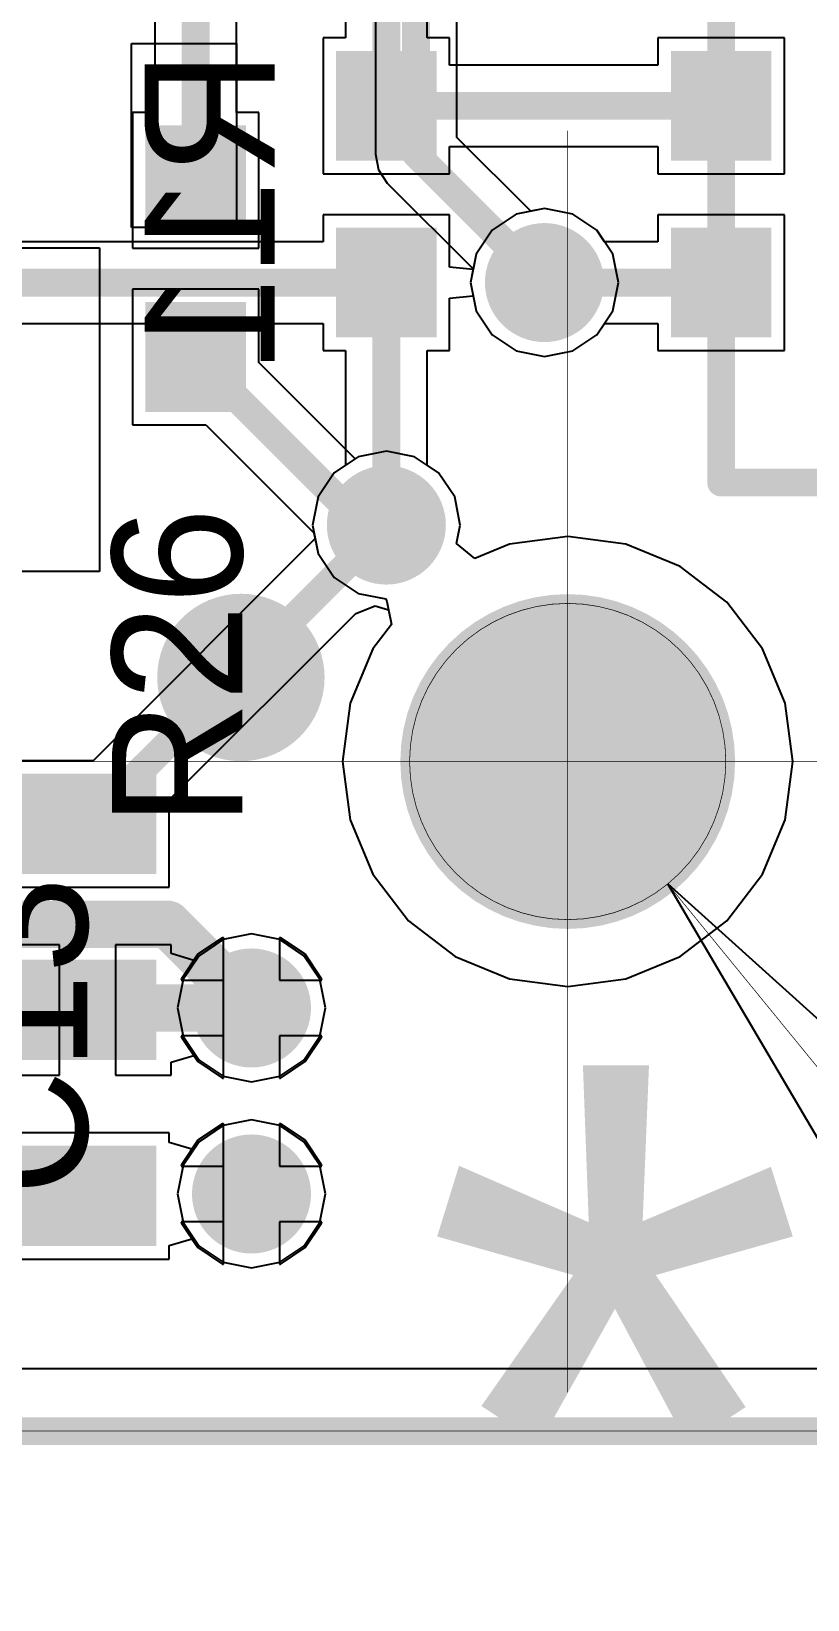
# Model space of a CAD drawing. Header units: millimetres. Extents: x 111 to 521, y 105 to 375.
# Drawn here: x 209.48 to 213.65, y 150.03 to 158.46 of the extents above; entities that cross this region are included whole.
import ezdxf

# ---------------------------------------------------------------- set-up
doc = ezdxf.new("R2010")
doc.units = ezdxf.units.MM
for name, color, linetype in [('BottomLayer', 5, 'Continuous'), ('BottomOverlay', 54, 'Continuous'), ('BottomPaste', 16, 'Continuous'), ('BottomSolder', 6, 'Continuous'), ('DrillDrawing', 1, 'Continuous'), ('KeepOutLayer', 6, 'Continuous'), ('Mechanical17', 56, 'Continuous'), ('MidLayer2', 76, 'Continuous'), ('MidLayer3', 90, 'Continuous'), ('MultiLayer', 9, 'Continuous'), ('PadHoleLayer', 156, 'Continuous'), ('TopLayer', 1, 'Continuous'), ('TopOverlay', 2, 'Continuous'), ('TopPaste', 8, 'Continuous'), ('TopSolder', 216, 'Continuous'), ('ViaHoleLayer', 16, 'Continuous')]:
    doc.layers.add(name, color=color, linetype=linetype)

msp = doc.modelspace()

# ---------------------------------------------------------------- linework, layer by layer
at = {"layer": 'BottomLayer'}
for p, q in [((211.1687, 159.5289), (211.1687, 158.4239)), ((211.6071, 158.4239), (211.6071, 159.5289)), ((211.1687, 158.4239), (211.0479, 158.4239)), ((211.0479, 158.4239), (211.0479, 157.6939)), ((211.7279, 158.4239), (211.6071, 158.4239)), ((211.7279, 158.2781), (211.7279, 158.4239)), ((213.5279, 158.4239), (212.8479, 158.4239)), ((212.8479, 158.4239), (212.8479, 158.2781)), ((213.5279, 157.6939), (213.5279, 158.4239)), ((212.8479, 158.2781), (211.7279, 158.2781)), ((211.7279, 157.6939), (211.7279, 157.8397)), ((211.7279, 157.8397), (212.8479, 157.8397)), ((212.8479, 157.8397), (212.8479, 157.6939)), ((211.0479, 157.6939), (211.7279, 157.6939)), ((212.8479, 157.6939), (213.5279, 157.6939)), ((212.2379, 157.5066), (212.0857, 157.4763)), ((212.39, 157.4763), (212.2379, 157.5066)), ((211.7279, 157.4739), (211.0479, 157.4739)), ((211.0479, 157.4739), (211.0479, 157.3281)), ((211.7279, 157.1919), (211.7279, 157.4739)), ((212.0857, 157.4763), (211.9567, 157.3901)), ((212.5191, 157.3901), (212.39, 157.4763)), ((213.5279, 157.4739), (212.8479, 157.4739)), ((212.8479, 157.4739), (212.8479, 157.3281)), ((213.5279, 156.7439), (213.5279, 157.4739)), ((211.9567, 157.3901), (211.8705, 157.2611)), ((212.5605, 157.3281), (212.5191, 157.3901)), ((211.0479, 157.3281), (205.7287, 157.3281)), ((211.8705, 157.2611), (211.8543, 157.1794)), ((212.8479, 157.3281), (212.5605, 157.3281)), ((211.8543, 157.1794), (211.7279, 157.1919)), ((211.7279, 157.0259), (211.8543, 157.0384)), ((211.7279, 156.7439), (211.7279, 157.0259)), ((211.8543, 157.0384), (211.8705, 156.9567)), ((211.8705, 156.9567), (211.9567, 156.8277)), ((206.8056, 156.8897), (211.0479, 156.8897)), ((211.0479, 156.8897), (211.0479, 156.7439)), ((211.9567, 156.8277), (212.0857, 156.7415)), ((212.39, 156.7415), (212.5191, 156.8277)), ((212.5191, 156.8277), (212.5605, 156.8897)), ((212.5605, 156.8897), (212.8479, 156.8897)), ((212.8479, 156.8897), (212.8479, 156.7439)), ((211.0479, 156.7439), (211.1687, 156.7439)), ((211.1687, 156.7439), (211.1687, 156.1278)), ((211.6071, 156.1278), (211.6071, 156.7439)), ((211.6071, 156.7439), (211.7279, 156.7439)), ((212.8479, 156.7439), (213.5279, 156.7439)), ((212.0857, 156.7415), (212.2379, 156.7113)), ((212.2379, 156.7113), (212.39, 156.7415)), ((211.1067, 156.0864), (211.0205, 155.9574)), ((211.1687, 156.1278), (211.1067, 156.0864)), ((211.6691, 156.0864), (211.6071, 156.1278)), ((211.7552, 155.9574), (211.6691, 156.0864)), ((211.0205, 155.9574), (210.9902, 155.8052)), ((211.7855, 155.8052), (211.7552, 155.9574)), ((211.0048, 155.7322), (209.8109, 154.5383)), ((210.9902, 155.8052), (211.0048, 155.7322)), ((211.7659, 155.7067), (211.7855, 155.8052)), ((212.3629, 155.7443), (212.0496, 155.703)), ((212.6761, 155.703), (212.3629, 155.7443)), ((211.8641, 155.6262), (211.7659, 155.7067)), ((212.0496, 155.703), (211.8641, 155.6262)), ((212.9681, 155.5821), (212.6761, 155.703)), ((213.2187, 155.3898), (212.9681, 155.5821)), ((210.2209, 154.3282), (211.2232, 155.3306)), ((211.2232, 155.3306), (211.3284, 155.3702)), ((211.3284, 155.3702), (211.3996, 155.3486)), ((211.3996, 155.3486), (211.4152, 155.2701)), ((213.4111, 155.1391), (213.2187, 155.3898)), ((211.4152, 155.2701), (211.3147, 155.1391)), ((211.3147, 155.1391), (211.1938, 154.8472)), ((213.532, 154.8472), (213.4111, 155.1391)), ((211.1938, 154.8472), (211.1525, 154.5339)), ((213.5732, 154.5339), (213.532, 154.8472)), ((209.8109, 154.5383), (209.3409, 154.5383)), ((211.1525, 154.5339), (211.1938, 154.2206)), ((213.532, 154.2206), (213.5732, 154.5339)), ((210.2209, 153.8583), (210.2209, 154.3282)), ((211.1938, 154.2206), (211.3147, 153.9287)), ((213.4111, 153.9287), (213.532, 154.2206)), ((211.3147, 153.9287), (211.507, 153.6781)), ((213.2187, 153.6781), (213.4111, 153.9287)), ((209.3957, 153.8583), (210.2209, 153.8583)), ((211.507, 153.6781), (211.7577, 153.4857)), ((212.9681, 153.4857), (213.2187, 153.6781)), ((209.6309, 153.5483), (209.3957, 153.5483)), ((209.6309, 153.1983), (209.6309, 153.5483)), ((210.2309, 153.5483), (209.9309, 153.5483)), ((209.9309, 153.5483), (209.9309, 153.1983)), ((210.2309, 153.5011), (210.2309, 153.5483)), ((210.5068, 153.5857), (210.3745, 153.4973)), ((210.5129, 153.5869), (210.5068, 153.5857)), ((210.5129, 153.2089), (210.5129, 153.5869)), ((210.819, 153.5857), (210.8129, 153.5869)), ((210.8129, 153.5869), (210.8129, 153.3589)), ((210.9513, 153.4973), (210.819, 153.5857)), ((210.3524, 153.4642), (210.2309, 153.5011)), ((210.3745, 153.4973), (210.3524, 153.4642)), ((211.0397, 153.365), (210.9513, 153.4973)), ((211.7577, 153.4857), (212.0496, 153.3648)), ((212.6761, 153.3648), (212.9681, 153.4857)), ((210.8129, 153.3589), (211.0409, 153.3589)), ((211.0409, 153.3589), (211.0397, 153.365)), ((212.0496, 153.3648), (212.3629, 153.3236)), ((212.3629, 153.3236), (212.6761, 153.3648)), ((210.5129, 152.8309), (210.5129, 153.2089)), ((209.6309, 152.8483), (209.6309, 153.1983)), ((209.9309, 153.1983), (209.9309, 152.8483)), ((211.0409, 153.0589), (210.8129, 153.0589)), ((210.8129, 153.0589), (210.8129, 152.8309)), ((210.9513, 152.9205), (211.0397, 153.0528)), ((211.0397, 153.0528), (211.0409, 153.0589)), ((210.2309, 152.9167), (210.3524, 152.9536)), ((210.3524, 152.9536), (210.3745, 152.9205)), ((210.2309, 152.8483), (210.2309, 152.9167)), ((210.3745, 152.9205), (210.5068, 152.8321)), ((210.819, 152.8321), (210.9513, 152.9205)), ((209.3957, 152.8483), (209.6309, 152.8483)), ((209.9309, 152.8483), (210.2309, 152.8483)), ((210.5068, 152.8321), (210.5129, 152.8309)), ((210.8129, 152.8309), (210.819, 152.8321)), ((210.2209, 152.5383), (209.3957, 152.5383)), ((210.2209, 152.4861), (210.2209, 152.5383)), ((210.5068, 152.5857), (210.3745, 152.4973)), ((210.5129, 152.5869), (210.5068, 152.5857)), ((210.5129, 152.2089), (210.5129, 152.5869)), ((210.819, 152.5857), (210.8129, 152.5869)), ((210.8129, 152.5869), (210.8129, 152.3589)), ((210.9513, 152.4973), (210.819, 152.5857)), ((210.3424, 152.4493), (210.2209, 152.4861)), ((210.3745, 152.4973), (210.3424, 152.4493)), ((211.0397, 152.365), (210.9513, 152.4973)), ((210.8129, 152.3589), (211.0409, 152.3589)), ((211.0409, 152.3589), (211.0397, 152.365)), ((210.5129, 151.8309), (210.5129, 152.2089)), ((211.0409, 152.0589), (210.8129, 152.0589)), ((210.8129, 152.0589), (210.8129, 151.8309)), ((210.9513, 151.9205), (211.0397, 152.0528)), ((211.0397, 152.0528), (211.0409, 152.0589)), ((210.2209, 151.9317), (210.3424, 151.9685)), ((210.3424, 151.9685), (210.3745, 151.9205)), ((209.3957, 151.8583), (210.2209, 151.8583)), ((210.2209, 151.8583), (210.2209, 151.9317)), ((210.3745, 151.9205), (210.5068, 151.8321)), ((210.819, 151.8321), (210.9513, 151.9205)), ((210.5068, 151.8321), (210.5129, 151.8309)), ((210.8129, 151.8309), (210.819, 151.8321)), ((213.7772, 151.2693), (205.9381, 151.2693))]:
    msp.add_line(p, q, dxfattribs=at)
for points, const_width in [([(211.3879, 158.0589), (211.3879, 159.7189)], 0.15), ([(211.3879, 158.0589), (213.1879, 158.0589)], 0.15), ([(205.6379, 157.1089), (211.3879, 157.1089)], 0.15), ([(211.3879, 155.8052), (211.3879, 157.1089)], 0.15), ([(212.2379, 157.1089), (213.1879, 157.1089)], 0.15), ([(209.7809, 154.1983), (211.3879, 155.8052)], 0.15), ([(208.5879, 153.1983), (209.7809, 153.1983)], 0.254), ([(209.7809, 153.1983), (209.7915, 153.2089)], 0.254), ([(209.7915, 153.2089), (210.6629, 153.2089)], 0.254)]:
    msp.add_lwpolyline(points, dxfattribs=dict(at, const_width=const_width))
for points, const_width in [([(211.3504, 158.0589, 1), (211.4254, 158.0589, 1)], 0.075), ([(211.3504, 158.0589, 1), (211.4254, 158.0589, 1)], 0.075), ([(213.1504, 158.0589, 1), (213.2254, 158.0589, 1)], 0.075), ([(212.1129, 157.1089, 1), (212.3629, 157.1089, 1)], 0.25), ([(211.3504, 157.1089, 1), (211.4254, 157.1089, 1)], 0.075), ([(211.3504, 157.1089, 1), (211.4254, 157.1089, 1)], 0.075), ([(212.2004, 157.1089, 1), (212.2754, 157.1089, 1)], 0.075), ([(213.1504, 157.1089, 1), (213.2254, 157.1089, 1)], 0.075), ([(211.2629, 155.8052, 1), (211.5129, 155.8052, 1)], 0.25), ([(211.3504, 155.8052, 1), (211.4254, 155.8052, 1)], 0.075), ([(211.3504, 155.8052, 1), (211.4254, 155.8052, 1)], 0.075), ([(212.0629, 154.5339, 1), (212.6629, 154.5339, 1)], 0.6), ([(209.7434, 154.1983, 1), (209.8184, 154.1983, 1)], 0.075), ([(210.5379, 153.2089, 1), (210.7879, 153.2089, 1)], 0.25), ([(209.7174, 153.1983, 1), (209.8444, 153.1983, 1)], 0.127), ([(209.7174, 153.1983, 1), (209.8444, 153.1983, 1)], 0.127), ([(209.728, 153.2089, 1), (209.855, 153.2089, 1)], 0.127), ([(209.728, 153.2089, 1), (209.855, 153.2089, 1)], 0.127), ([(210.5994, 153.2089, 1), (210.7264, 153.2089, 1)], 0.127), ([(210.5379, 152.2089, 1), (210.7879, 152.2089, 1)], 0.25)]:
    msp.add_lwpolyline(points, format="xyb", close=True, dxfattribs=dict(at, const_width=const_width))
for points in [[(211.5879, 157.8339), (211.5879, 158.2839), (211.1879, 157.8339), (211.1879, 158.2839)], [(212.9879, 158.2839), (212.9879, 157.8339), (213.3879, 158.2839), (213.3879, 157.8339)], [(211.5879, 156.8839), (211.5879, 157.3339), (211.1879, 156.8839), (211.1879, 157.3339)], [(212.9879, 157.3339), (212.9879, 156.8839), (213.3879, 157.3339), (213.3879, 156.8839)], [(210.0809, 153.9983), (210.0809, 154.3983), (209.4809, 153.9983), (209.4809, 154.3983)], [(210.0809, 152.9983), (210.0809, 153.3983), (209.4809, 152.9983), (209.4809, 153.3983)], [(210.0809, 151.9983), (210.0809, 152.3983), (209.4809, 151.9983), (209.4809, 152.3983)]]:
    msp.add_solid(points, dxfattribs=at)
at = {"layer": 'BottomOverlay'}
for points, const_width in [([(210.7059, 154.9858, 1), (210.5059, 154.9858, 1)], 0.7), ([(210.3309, 154.9858, 1), (210.6809, 154.9858, 1)], 0.35), ([(210.5309, 154.9858, 1), (210.8809, 154.9858, 1)], 0.35)]:
    msp.add_lwpolyline(points, format="xyb", close=True, dxfattribs=dict(at, const_width=const_width))
at = {"layer": 'BottomPaste'}
for points in [[(211.5379, 157.8839), (211.5379, 158.2339), (211.2379, 157.8839), (211.2379, 158.2339)], [(213.0379, 158.2339), (213.0379, 157.8839), (213.3379, 158.2339), (213.3379, 157.8839)], [(211.5379, 156.9339), (211.5379, 157.2839), (211.2379, 156.9339), (211.2379, 157.2839)], [(213.0379, 157.2839), (213.0379, 156.9339), (213.3379, 157.2839), (213.3379, 156.9339)], [(210.0309, 154.0483), (210.0309, 154.3483), (209.5309, 154.0483), (209.5309, 154.3483)], [(210.0309, 153.0483), (210.0309, 153.3483), (209.5309, 153.0483), (209.5309, 153.3483)], [(210.0309, 152.0483), (210.0309, 152.3483), (209.5309, 152.0483), (209.5309, 152.3483)]]:
    msp.add_solid(points, dxfattribs=at)
at = {"layer": 'BottomSolder', "const_width": 0.32}
for points in [[(212.0779, 157.1089, 1), (212.3979, 157.1089, 1)], [(211.2279, 155.8052, 1), (211.5479, 155.8052, 1)], [(210.5029, 153.2089, 1), (210.8229, 153.2089, 1)], [(210.5029, 152.2089, 1), (210.8229, 152.2089, 1)]]:
    msp.add_lwpolyline(points, format="xyb", close=True, dxfattribs=at)
at = {"layer": 'BottomSolder'}
for points in [[(211.6579, 157.7639), (211.6579, 158.3539), (211.1179, 157.7639), (211.1179, 158.3539)], [(212.9179, 158.3539), (212.9179, 157.7639), (213.4579, 158.3539), (213.4579, 157.7639)], [(211.6579, 156.8139), (211.6579, 157.4039), (211.1179, 156.8139), (211.1179, 157.4039)], [(212.9179, 157.4039), (212.9179, 156.8139), (213.4579, 157.4039), (213.4579, 156.8139)], [(210.1509, 153.9283), (210.1509, 154.4683), (209.4109, 153.9283), (209.4109, 154.4683)], [(210.1509, 152.9283), (210.1509, 153.4683), (209.4109, 152.9283), (209.4109, 153.4683)], [(210.1509, 151.9283), (210.1509, 152.4683), (209.4109, 151.9283), (209.4109, 152.4683)]]:
    msp.add_solid(points, dxfattribs=at)
at = {"layer": 'DrillDrawing'}
for p, q in [((212.9007, 153.8757), (215.3832, 151.64)), ((214.5964, 150.9972), (212.9007, 153.8757))]:
    msp.add_line(p, q, dxfattribs=at)
at = {"layer": 'DrillDrawing', "const_width": 0.0038}
for points in [[(212.3629, 157.0739), (212.3629, 157.9239)], [(212.3629, 154.5339), (212.3629, 157.0739)], [(208.9729, 154.5339), (209.8229, 154.5339)], [(209.8229, 154.5339), (212.3629, 154.5339)], [(212.3629, 151.9939), (212.3629, 154.5339)], [(212.3629, 154.5339), (214.9029, 154.5339)], [(212.9007, 153.8757), (230.326, 132.5471)], [(212.3629, 151.1439), (212.3629, 151.9939)], [(190.4929, 150.9339), (233.7632, 150.9339)], [(190.4929, 150.9339), (242.8942, 150.9339)], [(190.4929, 150.9339), (263.894, 150.9339)], [(205.5129, 150.9339), (219.2129, 150.9339)]]:
    msp.add_lwpolyline(points, dxfattribs=at)
at = {"layer": 'DrillDrawing'}
for points, const_width in [([(212.3619, 157.9239, 1), (212.3638, 157.9239, 1)], 0.0019), ([(212.1879, 157.1089, 1), (212.2879, 157.1089, 1)], 0.1), ([(212.3619, 157.0739, 1), (212.3638, 157.0739, 1)], 0.0019), ([(212.3619, 157.0739, 1), (212.3638, 157.0739, 1)], 0.0019), ([(211.3379, 155.8052, 1), (211.4379, 155.8052, 1)], 0.1), ([(213.2129, 154.5339, 1), (211.5129, 154.5339, 1)], 0.0038), ([(209.8219, 154.5339, 1), (209.8238, 154.5339, 1)], 0.0019), ([(209.8219, 154.5339, 1), (209.8238, 154.5339, 1)], 0.0019), ([(211.5119, 154.5339, 1), (211.5138, 154.5339, 1)], 0.0019), ([(212.3619, 154.5339, 1), (212.3638, 154.5339, 1)], 0.0019), ([(212.3619, 154.5339, 1), (212.3638, 154.5339, 1)], 0.0019), ([(212.3619, 154.5339, 1), (212.3638, 154.5339, 1)], 0.0019), ([(212.3619, 154.5339, 1), (212.3638, 154.5339, 1)], 0.0019), ([(213.2119, 154.5339, 1), (213.2138, 154.5339, 1)], 0.0019), ([(212.8997, 153.8757, 1), (212.9016, 153.8757, 1)], 0.0019), ([(210.6129, 153.2089, 1), (210.7129, 153.2089, 1)], 0.1), ([(210.6129, 152.2089, 1), (210.7129, 152.2089, 1)], 0.1), ([(212.3619, 151.9939, 1), (212.3638, 151.9939, 1)], 0.0019), ([(212.3619, 151.9939, 1), (212.3638, 151.9939, 1)], 0.0019), ([(212.3619, 151.1439, 1), (212.3638, 151.1439, 1)], 0.0019)]:
    msp.add_lwpolyline(points, format="xyb", close=True, dxfattribs=dict(at, const_width=const_width))
at = {"layer": 'KeepOutLayer', "const_width": 0.15}
msp.add_lwpolyline([(205.5129, 150.9339), (219.2129, 150.9339)], dxfattribs=at)
at = {"layer": 'Mechanical17'}
for p, q in [((210.0175, 157.405), (210.0175, 158.395)), ((210.0175, 158.395), (210.5825, 158.395)), ((210.5825, 158.395), (210.5825, 157.405)), ((210.5825, 157.405), (210.0175, 157.405)), ((209.055, 157.295), (209.845, 157.295)), ((209.845, 157.295), (209.845, 155.555)), ((209.845, 155.555), (209.055, 155.555))]:
    msp.add_line(p, q, dxfattribs=at)
at = {"layer": 'MidLayer2'}
for p, q in [((212.2379, 157.5066), (212.0857, 157.4763)), ((212.39, 157.4763), (212.2379, 157.5066)), ((212.0857, 157.4763), (211.9567, 157.3901)), ((212.5191, 157.3901), (212.39, 157.4763)), ((211.9567, 157.3901), (211.8705, 157.2611)), ((212.6052, 157.2611), (212.5191, 157.3901)), ((211.8705, 157.2611), (211.8402, 157.1089)), ((212.6355, 157.1089), (212.6052, 157.2611)), ((211.8402, 157.1089), (211.8705, 156.9567)), ((212.6052, 156.9567), (212.6355, 157.1089)), ((211.8705, 156.9567), (211.9567, 156.8277)), ((212.5191, 156.8277), (212.6052, 156.9567)), ((211.9567, 156.8277), (212.0857, 156.7415)), ((212.39, 156.7415), (212.5191, 156.8277)), ((212.0857, 156.7415), (212.2379, 156.7113)), ((212.2379, 156.7113), (212.39, 156.7415)), ((211.2357, 156.1726), (211.1067, 156.0864)), ((211.3879, 156.2029), (211.2357, 156.1726)), ((211.54, 156.1726), (211.3879, 156.2029)), ((211.6691, 156.0864), (211.54, 156.1726)), ((211.1067, 156.0864), (211.0205, 155.9574)), ((211.7552, 155.9574), (211.6691, 156.0864)), ((211.0205, 155.9574), (210.9902, 155.8052)), ((211.7855, 155.8052), (211.7552, 155.9574)), ((210.9902, 155.8052), (211.0205, 155.6531)), ((211.7659, 155.7067), (211.7855, 155.8052)), ((212.3629, 155.7443), (212.0496, 155.703)), ((212.6761, 155.703), (212.3629, 155.7443)), ((211.0205, 155.6531), (211.1067, 155.5241)), ((211.8641, 155.6262), (211.7659, 155.7067)), ((212.0496, 155.703), (211.8641, 155.6262)), ((212.9681, 155.5821), (212.6761, 155.703)), ((213.2187, 155.3898), (212.9681, 155.5821)), ((211.1067, 155.5241), (211.2357, 155.4379)), ((211.2357, 155.4379), (211.3852, 155.4081)), ((211.3852, 155.4081), (211.3907, 155.3936)), ((211.3907, 155.3936), (211.4152, 155.2701)), ((213.4111, 155.1391), (213.2187, 155.3898)), ((211.4152, 155.2701), (211.3147, 155.1391)), ((211.3147, 155.1391), (211.1938, 154.8472)), ((213.532, 154.8472), (213.4111, 155.1391)), ((211.1938, 154.8472), (211.1525, 154.5339)), ((213.5732, 154.5339), (213.532, 154.8472)), ((211.1525, 154.5339), (211.1938, 154.2206)), ((213.532, 154.2206), (213.5732, 154.5339)), ((211.1938, 154.2206), (211.3147, 153.9287)), ((213.4111, 153.9287), (213.532, 154.2206)), ((211.3147, 153.9287), (211.507, 153.6781)), ((213.2187, 153.6781), (213.4111, 153.9287)), ((211.507, 153.6781), (211.7577, 153.4857)), ((212.9681, 153.4857), (213.2187, 153.6781)), ((210.5068, 153.5857), (210.3745, 153.4973)), ((210.5129, 153.5869), (210.5068, 153.5857)), ((210.5129, 153.3589), (210.5129, 153.5869)), ((210.819, 153.5857), (210.8129, 153.5869)), ((210.8129, 153.5869), (210.8129, 153.3589)), ((210.9513, 153.4973), (210.819, 153.5857)), ((210.3745, 153.4973), (210.2861, 153.365)), ((211.0397, 153.365), (210.9513, 153.4973)), ((211.7577, 153.4857), (212.0496, 153.3648)), ((212.6761, 153.3648), (212.9681, 153.4857)), ((210.2861, 153.365), (210.2849, 153.3589)), ((210.2849, 153.3589), (210.5129, 153.3589)), ((210.8129, 153.3589), (211.0409, 153.3589)), ((211.0409, 153.3589), (211.0397, 153.365)), ((212.0496, 153.3648), (212.3629, 153.3236)), ((212.3629, 153.3236), (212.6761, 153.3648)), ((210.5129, 153.0589), (210.2849, 153.0589)), ((210.2849, 153.0589), (210.2861, 153.0528)), ((210.2861, 153.0528), (210.3745, 152.9205)), ((210.5129, 152.8309), (210.5129, 153.0589)), ((211.0409, 153.0589), (210.8129, 153.0589)), ((210.8129, 153.0589), (210.8129, 152.8309)), ((210.9513, 152.9205), (211.0397, 153.0528)), ((211.0397, 153.0528), (211.0409, 153.0589)), ((210.3745, 152.9205), (210.5068, 152.8321)), ((210.819, 152.8321), (210.9513, 152.9205)), ((210.5068, 152.8321), (210.5129, 152.8309)), ((210.8129, 152.8309), (210.819, 152.8321)), ((210.5068, 152.5857), (210.3745, 152.4973)), ((210.5129, 152.5869), (210.5068, 152.5857)), ((210.5129, 152.3589), (210.5129, 152.5869)), ((210.819, 152.5857), (210.8129, 152.5869)), ((210.8129, 152.5869), (210.8129, 152.3589)), ((210.9513, 152.4973), (210.819, 152.5857)), ((210.3745, 152.4973), (210.2861, 152.365)), ((211.0397, 152.365), (210.9513, 152.4973)), ((210.2861, 152.365), (210.2849, 152.3589)), ((210.2849, 152.3589), (210.5129, 152.3589)), ((210.8129, 152.3589), (211.0409, 152.3589)), ((211.0409, 152.3589), (211.0397, 152.365)), ((210.5129, 152.0589), (210.2849, 152.0589)), ((210.2849, 152.0589), (210.2861, 152.0528)), ((210.2861, 152.0528), (210.3745, 151.9205)), ((210.5129, 151.8309), (210.5129, 152.0589)), ((211.0409, 152.0589), (210.8129, 152.0589)), ((210.8129, 152.0589), (210.8129, 151.8309)), ((210.9513, 151.9205), (211.0397, 152.0528)), ((211.0397, 152.0528), (211.0409, 152.0589)), ((210.3745, 151.9205), (210.5068, 151.8321)), ((210.819, 151.8321), (210.9513, 151.9205)), ((210.5068, 151.8321), (210.5129, 151.8309)), ((210.8129, 151.8309), (210.819, 151.8321)), ((213.7772, 151.2693), (205.9381, 151.2693))]:
    msp.add_line(p, q, dxfattribs=at)
for points, const_width in [([(212.1129, 157.1089, 1), (212.3629, 157.1089, 1)], 0.25), ([(211.2629, 155.8052, 1), (211.5129, 155.8052, 1)], 0.25), ([(212.0629, 154.5339, 1), (212.6629, 154.5339, 1)], 0.6), ([(210.5379, 153.2089, 1), (210.7879, 153.2089, 1)], 0.25), ([(210.5379, 152.2089, 1), (210.7879, 152.2089, 1)], 0.25)]:
    msp.add_lwpolyline(points, format="xyb", close=True, dxfattribs=dict(at, const_width=const_width))
at = {"layer": 'MidLayer3'}
for p, q in [((212.2379, 157.5066), (212.0857, 157.4763)), ((212.39, 157.4763), (212.2379, 157.5066)), ((212.0857, 157.4763), (211.9567, 157.3901)), ((212.5191, 157.3901), (212.39, 157.4763)), ((211.9567, 157.3901), (211.8705, 157.2611)), ((212.6052, 157.2611), (212.5191, 157.3901)), ((211.8705, 157.2611), (211.8402, 157.1089)), ((212.6355, 157.1089), (212.6052, 157.2611)), ((211.8402, 157.1089), (211.8705, 156.9567)), ((212.6052, 156.9567), (212.6355, 157.1089)), ((211.8705, 156.9567), (211.9567, 156.8277)), ((212.5191, 156.8277), (212.6052, 156.9567)), ((211.9567, 156.8277), (212.0857, 156.7415)), ((212.39, 156.7415), (212.5191, 156.8277)), ((212.0857, 156.7415), (212.2379, 156.7113)), ((212.2379, 156.7113), (212.39, 156.7415)), ((211.2357, 156.1726), (211.1067, 156.0864)), ((211.3879, 156.2029), (211.2357, 156.1726)), ((211.54, 156.1726), (211.3879, 156.2029)), ((211.6691, 156.0864), (211.54, 156.1726)), ((211.1067, 156.0864), (211.0205, 155.9574)), ((211.7552, 155.9574), (211.6691, 156.0864)), ((211.0205, 155.9574), (210.9902, 155.8052)), ((211.7855, 155.8052), (211.7552, 155.9574)), ((210.9902, 155.8052), (211.0205, 155.6531)), ((211.7659, 155.7067), (211.7855, 155.8052)), ((212.3629, 155.7443), (212.0496, 155.703)), ((212.6761, 155.703), (212.3629, 155.7443)), ((211.0205, 155.6531), (211.1067, 155.5241)), ((211.8641, 155.6262), (211.7659, 155.7067)), ((212.0496, 155.703), (211.8641, 155.6262)), ((212.9681, 155.5821), (212.6761, 155.703)), ((213.2187, 155.3898), (212.9681, 155.5821)), ((211.1067, 155.5241), (211.2357, 155.4379)), ((211.2357, 155.4379), (211.3852, 155.4081)), ((211.3852, 155.4081), (211.3907, 155.3936)), ((211.3907, 155.3936), (211.4152, 155.2701)), ((213.4111, 155.1391), (213.2187, 155.3898)), ((211.4152, 155.2701), (211.3147, 155.1391)), ((211.3147, 155.1391), (211.1938, 154.8472)), ((213.532, 154.8472), (213.4111, 155.1391)), ((211.1938, 154.8472), (211.1525, 154.5339)), ((213.5732, 154.5339), (213.532, 154.8472)), ((211.1525, 154.5339), (211.1938, 154.2206)), ((213.532, 154.2206), (213.5732, 154.5339)), ((211.1938, 154.2206), (211.3147, 153.9287)), ((213.4111, 153.9287), (213.532, 154.2206)), ((211.3147, 153.9287), (211.507, 153.6781)), ((213.2187, 153.6781), (213.4111, 153.9287)), ((211.507, 153.6781), (211.7577, 153.4857)), ((212.9681, 153.4857), (213.2187, 153.6781)), ((210.5107, 153.5763), (210.3817, 153.4901)), ((210.6629, 153.6066), (210.5107, 153.5763)), ((210.815, 153.5763), (210.6629, 153.6066)), ((210.9441, 153.4901), (210.815, 153.5763)), ((210.3817, 153.4901), (210.2955, 153.3611)), ((211.0303, 153.3611), (210.9441, 153.4901)), ((211.7577, 153.4857), (212.0496, 153.3648)), ((212.6761, 153.3648), (212.9681, 153.4857)), ((210.2955, 153.3611), (210.2652, 153.2089)), ((211.0605, 153.2089), (211.0303, 153.3611)), ((212.0496, 153.3648), (212.3629, 153.3236)), ((212.3629, 153.3236), (212.6761, 153.3648)), ((210.2652, 153.2089), (210.2955, 153.0567)), ((211.0303, 153.0567), (211.0605, 153.2089)), ((210.2955, 153.0567), (210.3817, 152.9277)), ((210.9441, 152.9277), (211.0303, 153.0567)), ((210.3817, 152.9277), (210.5107, 152.8415)), ((210.815, 152.8415), (210.9441, 152.9277)), ((210.5107, 152.8415), (210.6629, 152.8113)), ((210.6629, 152.8113), (210.815, 152.8415)), ((210.5107, 152.5763), (210.3817, 152.4901)), ((210.6629, 152.6066), (210.5107, 152.5763)), ((210.815, 152.5763), (210.6629, 152.6066)), ((210.9441, 152.4901), (210.815, 152.5763)), ((210.3817, 152.4901), (210.2955, 152.3611)), ((211.0303, 152.3611), (210.9441, 152.4901)), ((210.2955, 152.3611), (210.2652, 152.2089)), ((211.0605, 152.2089), (211.0303, 152.3611)), ((210.2652, 152.2089), (210.2955, 152.0567)), ((211.0303, 152.0567), (211.0605, 152.2089)), ((210.2955, 152.0567), (210.3817, 151.9277)), ((210.9441, 151.9277), (211.0303, 152.0567)), ((210.3817, 151.9277), (210.5107, 151.8415)), ((210.815, 151.8415), (210.9441, 151.9277)), ((210.5107, 151.8415), (210.6629, 151.8113)), ((210.6629, 151.8113), (210.815, 151.8415)), ((213.7772, 151.2693), (205.9381, 151.2693))]:
    msp.add_line(p, q, dxfattribs=at)
for points, const_width in [([(212.1129, 157.1089, 1), (212.3629, 157.1089, 1)], 0.25), ([(211.2629, 155.8052, 1), (211.5129, 155.8052, 1)], 0.25), ([(212.0629, 154.5339, 1), (212.6629, 154.5339, 1)], 0.6), ([(210.5379, 153.2089, 1), (210.7879, 153.2089, 1)], 0.25), ([(210.5379, 152.2089, 1), (210.7879, 152.2089, 1)], 0.25)]:
    msp.add_lwpolyline(points, format="xyb", close=True, dxfattribs=dict(at, const_width=const_width))
at = {"layer": 'MultiLayer'}
for points, const_width in [([(212.1129, 157.1089, 1), (212.3629, 157.1089, 1)], 0.25), ([(211.2629, 155.8052, 1), (211.5129, 155.8052, 1)], 0.25), ([(212.0629, 154.5339, 1), (212.6629, 154.5339, 1)], 0.6), ([(210.5379, 153.2089, 1), (210.7879, 153.2089, 1)], 0.25), ([(210.5379, 152.2089, 1), (210.7879, 152.2089, 1)], 0.25)]:
    msp.add_lwpolyline(points, format="xyb", close=True, dxfattribs=dict(at, const_width=const_width))
at = {"layer": 'PadHoleLayer', "const_width": 0.9}
msp.add_lwpolyline([(211.9129, 154.5339, 1), (212.8129, 154.5339, 1)], format="xyb", close=True, dxfattribs=at)
at = {"layer": 'TopLayer'}
for p, q in [((211.3287, 162.2831), (211.3287, 157.7989)), ((210.5821, 158.0239), (210.5821, 162.1339)), ((210.1437, 162.0431), (210.1437, 158.0239)), ((211.7671, 157.8897), (211.7671, 161.6601)), ((210.1437, 158.0239), (210.0229, 158.0239)), ((210.0229, 158.0239), (210.0229, 157.2939)), ((210.7029, 158.0239), (210.5821, 158.0239)), ((210.7029, 157.2939), (210.7029, 158.0239)), ((212.1648, 157.492), (211.7671, 157.8897)), ((211.3287, 157.7989), (211.3453, 157.715)), ((211.3453, 157.715), (211.3929, 157.6439)), ((211.3929, 157.6439), (211.8548, 157.182)), ((212.2379, 157.5066), (212.1648, 157.492)), ((212.39, 157.4763), (212.2379, 157.5066)), ((212.5191, 157.3901), (212.39, 157.4763)), ((212.6052, 157.2611), (212.5191, 157.3901)), ((210.0229, 157.2939), (210.7029, 157.2939)), ((212.6355, 157.1089), (212.6052, 157.2611)), ((211.8548, 157.182), (211.8402, 157.1089)), ((211.8402, 157.1089), (211.8705, 156.9567)), ((212.6052, 156.9567), (212.6355, 157.1089)), ((210.7029, 157.0739), (210.0229, 157.0739)), ((210.0229, 157.0739), (210.0229, 156.3439)), ((210.7029, 156.6789), (210.7029, 157.0739)), ((211.8705, 156.9567), (211.9567, 156.8277)), ((212.5191, 156.8277), (212.6052, 156.9567)), ((211.9567, 156.8277), (212.0857, 156.7415)), ((212.39, 156.7415), (212.5191, 156.8277)), ((211.2198, 156.162), (210.7029, 156.6789)), ((212.0857, 156.7415), (212.2379, 156.7113)), ((212.2379, 156.7113), (212.39, 156.7415)), ((210.0229, 156.3439), (210.4179, 156.3439)), ((210.4179, 156.3439), (210.9986, 155.7632)), ((211.2357, 156.1726), (211.2198, 156.162)), ((211.3879, 156.2029), (211.2357, 156.1726)), ((211.54, 156.1726), (211.3879, 156.2029)), ((211.6691, 156.0864), (211.54, 156.1726)), ((211.7552, 155.9574), (211.6691, 156.0864)), ((211.7855, 155.8052), (211.7552, 155.9574)), ((210.9986, 155.7632), (211.0205, 155.6531)), ((211.7659, 155.7067), (211.7855, 155.8052)), ((212.3629, 155.7443), (212.0496, 155.703)), ((212.6761, 155.703), (212.3629, 155.7443)), ((211.0205, 155.6531), (211.1067, 155.5241)), ((211.8641, 155.6262), (211.7659, 155.7067)), ((212.0496, 155.703), (211.8641, 155.6262)), ((212.9681, 155.5821), (212.6761, 155.703)), ((213.2187, 155.3898), (212.9681, 155.5821)), ((211.1067, 155.5241), (211.2357, 155.4379)), ((211.2357, 155.4379), (211.3852, 155.4081)), ((211.3852, 155.4081), (211.3907, 155.3936)), ((211.3907, 155.3936), (211.4152, 155.2701)), ((213.4111, 155.1391), (213.2187, 155.3898)), ((211.4152, 155.2701), (211.3147, 155.1391)), ((211.3147, 155.1391), (211.1938, 154.8472)), ((213.532, 154.8472), (213.4111, 155.1391)), ((211.1938, 154.8472), (211.1525, 154.5339)), ((213.5732, 154.5339), (213.532, 154.8472)), ((211.1525, 154.5339), (211.1938, 154.2206)), ((213.532, 154.2206), (213.5732, 154.5339)), ((211.1938, 154.2206), (211.3147, 153.9287)), ((213.4111, 153.9287), (213.532, 154.2206)), ((211.3147, 153.9287), (211.507, 153.6781)), ((213.2187, 153.6781), (213.4111, 153.9287)), ((211.507, 153.6781), (211.7577, 153.4857)), ((212.9681, 153.4857), (213.2187, 153.6781)), ((210.5068, 153.5857), (210.3745, 153.4973)), ((210.5129, 153.5869), (210.5068, 153.5857)), ((210.5129, 153.3589), (210.5129, 153.5869)), ((210.819, 153.5857), (210.8129, 153.5869)), ((210.8129, 153.5869), (210.8129, 153.3589)), ((210.9513, 153.4973), (210.819, 153.5857)), ((210.3745, 153.4973), (210.2861, 153.365)), ((211.0397, 153.365), (210.9513, 153.4973)), ((211.7577, 153.4857), (212.0496, 153.3648)), ((212.6761, 153.3648), (212.9681, 153.4857)), ((210.2861, 153.365), (210.2849, 153.3589)), ((210.2849, 153.3589), (210.5129, 153.3589)), ((210.8129, 153.3589), (211.0409, 153.3589)), ((211.0409, 153.3589), (211.0397, 153.365)), ((212.0496, 153.3648), (212.3629, 153.3236)), ((212.3629, 153.3236), (212.6761, 153.3648)), ((210.5129, 153.0589), (210.2849, 153.0589)), ((210.2849, 153.0589), (210.2861, 153.0528)), ((210.2861, 153.0528), (210.3745, 152.9205)), ((210.5129, 152.8309), (210.5129, 153.0589)), ((211.0409, 153.0589), (210.8129, 153.0589)), ((210.8129, 153.0589), (210.8129, 152.8309)), ((210.9513, 152.9205), (211.0397, 153.0528)), ((211.0397, 153.0528), (211.0409, 153.0589)), ((210.3745, 152.9205), (210.5068, 152.8321)), ((210.819, 152.8321), (210.9513, 152.9205)), ((210.5068, 152.8321), (210.5129, 152.8309)), ((210.8129, 152.8309), (210.819, 152.8321)), ((210.5068, 152.5857), (210.3745, 152.4973)), ((210.5129, 152.5869), (210.5068, 152.5857)), ((210.5129, 152.3589), (210.5129, 152.5869)), ((210.819, 152.5857), (210.8129, 152.5869)), ((210.8129, 152.5869), (210.8129, 152.3589)), ((210.9513, 152.4973), (210.819, 152.5857)), ((210.3745, 152.4973), (210.2861, 152.365)), ((211.0397, 152.365), (210.9513, 152.4973)), ((210.2861, 152.365), (210.2849, 152.3589)), ((210.2849, 152.3589), (210.5129, 152.3589)), ((210.8129, 152.3589), (211.0409, 152.3589)), ((211.0409, 152.3589), (211.0397, 152.365)), ((210.5129, 152.0589), (210.2849, 152.0589)), ((210.2849, 152.0589), (210.2861, 152.0528)), ((210.2861, 152.0528), (210.3745, 151.9205)), ((210.5129, 151.8309), (210.5129, 152.0589)), ((211.0409, 152.0589), (210.8129, 152.0589)), ((210.8129, 152.0589), (210.8129, 151.8309)), ((210.9513, 151.9205), (211.0397, 152.0528)), ((211.0397, 152.0528), (211.0409, 152.0589)), ((210.3745, 151.9205), (210.5068, 151.8321)), ((210.819, 151.8321), (210.9513, 151.9205)), ((210.5068, 151.8321), (210.5129, 151.8309)), ((210.8129, 151.8309), (210.819, 151.8321)), ((213.7772, 151.2693), (205.9381, 151.2693))]:
    msp.add_line(p, q, dxfattribs=at)
for points, const_width in [([(211.5479, 157.7989), (211.5479, 162.3739)], 0.15), ([(210.3629, 157.6589), (210.3629, 162.1339)], 0.15), ([(211.5479, 157.7989), (212.2379, 157.1089)], 0.15), ([(210.3629, 156.7089), (211.2665, 155.8052)], 0.15), ([(211.2665, 155.8052), (211.3879, 155.8052)], 0.15), ([(208.4129, 153.6589), (210.2129, 153.6589)], 0.254), ([(210.2129, 153.6589), (210.6629, 153.2089)], 0.254)]:
    msp.add_lwpolyline(points, dxfattribs=dict(at, const_width=const_width))
for points, const_width in [([(211.5104, 157.7989, 1), (211.5854, 157.7989, 1)], 0.075), ([(211.5104, 157.7989, 1), (211.5854, 157.7989, 1)], 0.075), ([(210.3254, 157.6589, 1), (210.4004, 157.6589, 1)], 0.075), ([(212.1129, 157.1089, 1), (212.3629, 157.1089, 1)], 0.25), ([(212.2004, 157.1089, 1), (212.2754, 157.1089, 1)], 0.075), ([(210.3254, 156.7089, 1), (210.4004, 156.7089, 1)], 0.075), ([(211.2629, 155.8052, 1), (211.5129, 155.8052, 1)], 0.25), ([(211.229, 155.8052, 1), (211.304, 155.8052, 1)], 0.075), ([(211.229, 155.8052, 1), (211.304, 155.8052, 1)], 0.075), ([(211.3504, 155.8052, 1), (211.4254, 155.8052, 1)], 0.075), ([(212.0629, 154.5339, 1), (212.6629, 154.5339, 1)], 0.6), ([(210.1494, 153.6589, 1), (210.2764, 153.6589, 1)], 0.127), ([(210.1494, 153.6589, 1), (210.2764, 153.6589, 1)], 0.127), ([(210.5379, 153.2089, 1), (210.7879, 153.2089, 1)], 0.25), ([(210.5994, 153.2089, 1), (210.7264, 153.2089, 1)], 0.127), ([(210.5379, 152.2089, 1), (210.7879, 152.2089, 1)], 0.25)]:
    msp.add_lwpolyline(points, format="xyb", close=True, dxfattribs=dict(at, const_width=const_width))
for points in [[(210.1629, 157.8839), (210.1629, 157.4339), (210.5629, 157.8839), (210.5629, 157.4339)], [(210.1629, 156.9339), (210.1629, 156.4839), (210.5629, 156.9339), (210.5629, 156.4839)]]:
    msp.add_solid(points, dxfattribs=at)
at = {"layer": 'TopOverlay', "const_width": 0.15}
for points in [[(213.1879, 156.0339), (213.1879, 164.0339)], [(213.1879, 156.0339), (218.6629, 156.0339)]]:
    msp.add_lwpolyline(points, dxfattribs=at)
at = {"layer": 'TopOverlay', "const_width": 0.075}
msp.add_lwpolyline([(213.1504, 156.0339, 1), (213.2254, 156.0339, 1)], format="xyb", close=True, dxfattribs=at)
msp.add_lwpolyline([(213.1504, 156.0339, 1), (213.2254, 156.0339, 1)], format="xyb", close=True, dxfattribs=at)
at = {"layer": 'TopPaste'}
for points in [[(210.2129, 157.8339), (210.2129, 157.4839), (210.5129, 157.8339), (210.5129, 157.4839)], [(210.2129, 156.8839), (210.2129, 156.5339), (210.5129, 156.8839), (210.5129, 156.5339)]]:
    msp.add_solid(points, dxfattribs=at)
at = {"layer": 'TopSolder', "const_width": 0.32}
for points in [[(212.0779, 157.1089, 1), (212.3979, 157.1089, 1)], [(211.2279, 155.8052, 1), (211.5479, 155.8052, 1)], [(210.5029, 153.2089, 1), (210.8229, 153.2089, 1)], [(210.5029, 152.2089, 1), (210.8229, 152.2089, 1)]]:
    msp.add_lwpolyline(points, format="xyb", close=True, dxfattribs=at)
at = {"layer": 'TopSolder'}
for points in [[(210.0929, 157.9539), (210.0929, 157.3639), (210.6329, 157.9539), (210.6329, 157.3639)], [(210.0929, 157.0039), (210.0929, 156.4139), (210.6329, 157.0039), (210.6329, 156.4139)]]:
    msp.add_solid(points, dxfattribs=at)
at = {"layer": 'ViaHoleLayer', "const_width": 0.1}
for points in [[(212.1879, 157.1089, 1), (212.2879, 157.1089, 1)], [(211.3379, 155.8052, 1), (211.4379, 155.8052, 1)], [(210.6129, 153.2089, 1), (210.7129, 153.2089, 1)], [(210.6129, 152.2089, 1), (210.7129, 152.2089, 1)]]:
    msp.add_lwpolyline(points, format="xyb", close=True, dxfattribs=at)

# ---------------------------------------------------------------- texts
at = {"layer": 'BottomOverlay', "text_generation_flag": 2}
msp.add_text('R11', height=0.7, rotation=90, dxfattribs=at).set_placement((210.7879, 158.3589))
at = {"layer": 'DrillDrawing'}
msp.add_text('*', height=4, dxfattribs=at).set_placement((211.575, 148.9))
at = {"layer": 'TopOverlay'}
for s, p in [('R26', (210.6129, 154.1819)), ('C13', (209.7809, 152.1983))]:
    msp.add_text(s, height=0.7, rotation=90, dxfattribs=at).set_placement(p)

doc.saveas('drawing.dxf')
